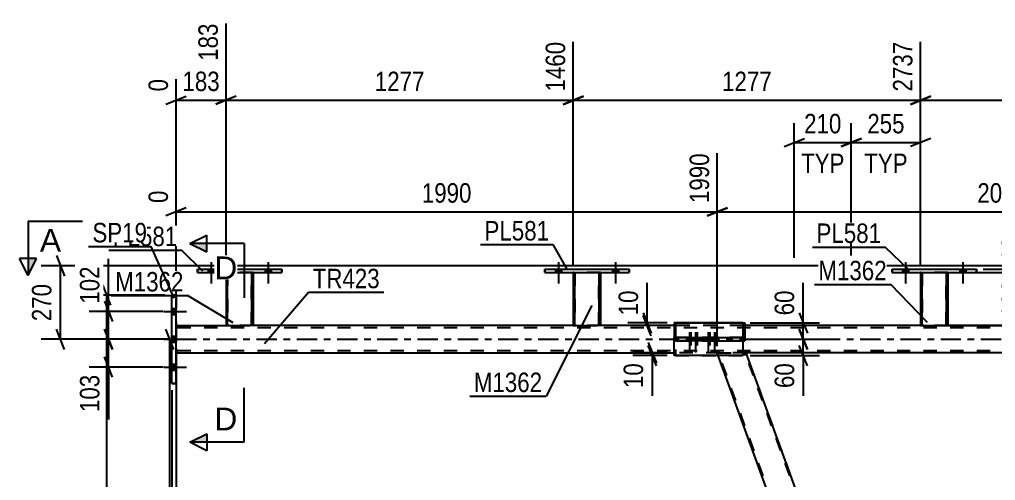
# Model space of a CAD drawing. Header units: millimetres. Extents: x 0 to 1757, y 0 to 560.
# Drawn here: x 1012.5 to 1156, y 406 to 473.9 of the extents above; entities that cross this region are included whole.
import ezdxf

# ---------------------------------------------------------------- set-up
doc = ezdxf.new("R2010")
doc.units = ezdxf.units.MM
doc.linetypes.add('DXK_LINE_DOT2', pattern=[3.9198, 1.9599, -1.9599])
doc.linetypes.add('DXK_LINE_DOT3', pattern=[5.9187, 2.979, -0.9799, 0.9799, -0.9799])
doc.styles.add('Arial', font='ARIAL.TTF', dxfattribs={"height": 0.2})
doc.styles.add('Arial Narrow', font='ARIALN.TTF', dxfattribs={"height": 0.2})

# ---------------------------------------------------------------- blocks, each defined once
blk = doc.blocks.new('Bolt-814276635-3548 - 3541')
at = {"linetype": 'Continuous'}
for points in [[(1091.31, 436.66), (1092.19, 436.66), (1092.19, 437.14), (1091.31, 437.14)], [(1099.71, 436.66), (1100.59, 436.66), (1100.59, 437.14), (1099.71, 437.14)]]:
    blk.add_hatch(color=1, dxfattribs=at).paths.add_polyline_path(points)
at = {"color": 1, "linetype": 'Continuous'}
for p, q in [((1091.75, 438.14), (1091.75, 435.02)), ((1100.15, 438.14), (1100.15, 435.02)), ((1091.31, 437.14), (1091.31, 436.66)), ((1092.19, 437.14), (1092.19, 436.66)), ((1099.71, 437.14), (1099.71, 436.66)), ((1100.59, 437.14), (1100.59, 436.66))]:
    blk.add_line(p, q, dxfattribs=at)
blk = doc.blocks.new('Bolt-814276635-3545 - 3541')
at = {"linetype": 'Continuous'}
for points in [[(1142.39, 436.66), (1143.27, 436.66), (1143.27, 437.14), (1142.39, 437.14)], [(1150.79, 436.66), (1151.67, 436.66), (1151.67, 437.14), (1150.79, 437.14)]]:
    blk.add_hatch(color=1, dxfattribs=at).paths.add_polyline_path(points)
at = {"color": 1, "linetype": 'Continuous'}
for p, q in [((1142.83, 438.14), (1142.83, 435.02)), ((1151.23, 438.14), (1151.23, 435.02)), ((1142.39, 437.14), (1142.39, 436.66)), ((1143.27, 437.14), (1143.27, 436.66)), ((1150.79, 437.14), (1150.79, 436.66)), ((1151.67, 437.14), (1151.67, 436.66))]:
    blk.add_line(p, q, dxfattribs=at)
blk = doc.blocks.new('Bolt-814276635-3546 - 3541')
at = {"linetype": 'Continuous'}
for points in [[(1142.39, 436.66), (1143.27, 436.66), (1143.27, 437.14), (1142.39, 437.14)], [(1150.79, 436.66), (1151.67, 436.66), (1151.67, 437.14), (1150.79, 437.14)]]:
    blk.add_hatch(color=1, dxfattribs=at).paths.add_polyline_path(points)
at = {"color": 1, "linetype": 'Continuous'}
for p, q in [((1142.83, 438.14), (1142.83, 435.02)), ((1151.23, 438.14), (1151.23, 435.02)), ((1142.39, 437.14), (1142.39, 436.66)), ((1143.27, 437.14), (1143.27, 436.66)), ((1150.79, 437.14), (1150.79, 436.66)), ((1151.67, 437.14), (1151.67, 436.66))]:
    blk.add_line(p, q, dxfattribs=at)
blk = doc.blocks.new('Bolt-814276635-3547 - 3541')
at = {"linetype": 'Continuous'}
for points in [[(1091.31, 436.66), (1092.19, 436.66), (1092.19, 437.14), (1091.31, 437.14)], [(1099.71, 436.66), (1100.59, 436.66), (1100.59, 437.14), (1099.71, 437.14)]]:
    blk.add_hatch(color=1, dxfattribs=at).paths.add_polyline_path(points)
at = {"color": 1, "linetype": 'Continuous'}
for p, q in [((1091.75, 438.14), (1091.75, 435.02)), ((1100.15, 438.14), (1100.15, 435.02)), ((1091.31, 437.14), (1091.31, 436.66)), ((1092.19, 437.14), (1092.19, 436.66)), ((1099.71, 437.14), (1099.71, 436.66)), ((1100.59, 437.14), (1100.59, 436.66))]:
    blk.add_line(p, q, dxfattribs=at)
blk = doc.blocks.new('Part-814276635-3596 - 3541')
at = {"color": 2, "linetype": 'Continuous'}
for p, q in [((1140.83, 436.66), (1140.83, 437.14)), ((1140.83, 437.14), (1140.83, 437.14)), ((1140.83, 437.14), (1153.23, 437.14)), ((1140.83, 436.66), (1140.83, 436.66)), ((1140.83, 436.66), (1153.23, 436.66)), ((1153.23, 437.14), (1153.23, 436.66)), ((1153.23, 437.14), (1153.23, 437.14)), ((1153.23, 436.66), (1153.23, 436.66))]:
    blk.add_line(p, q, dxfattribs=at)
at = {"color": 7, "linetype": 'DXK_LINE_DOT2'}
for p, q in [((1140.83, 437.14), (1140.83, 436.66)), ((1140.83, 437.14), (1153.23, 437.14)), ((1140.83, 436.66), (1153.23, 436.66)), ((1153.23, 436.66), (1153.23, 437.14))]:
    blk.add_line(p, q, dxfattribs=at)
blk = doc.blocks.new('Bolt-814276635-3549 - 3541')
at = {"linetype": 'Continuous'}
for points in [[(1040.23, 436.66), (1041.11, 436.66), (1041.11, 437.14), (1040.23, 437.14)], [(1048.63, 436.66), (1049.51, 436.66), (1049.51, 437.14), (1048.63, 437.14)]]:
    blk.add_hatch(color=1, dxfattribs=at).paths.add_polyline_path(points)
at = {"color": 1, "linetype": 'Continuous'}
for p, q in [((1040.67, 438.14), (1040.67, 435.02)), ((1049.07, 438.14), (1049.07, 435.02)), ((1040.23, 437.14), (1040.23, 436.66)), ((1041.11, 437.14), (1041.11, 436.66)), ((1048.63, 437.14), (1048.63, 436.66)), ((1049.51, 437.14), (1049.51, 436.66))]:
    blk.add_line(p, q, dxfattribs=at)
blk = doc.blocks.new('Bolt-814276635-3550 - 3541')
at = {"linetype": 'Continuous'}
for points in [[(1040.23, 436.66), (1041.11, 436.66), (1041.11, 437.14), (1040.23, 437.14)], [(1048.63, 436.66), (1049.51, 436.66), (1049.51, 437.14), (1048.63, 437.14)]]:
    blk.add_hatch(color=1, dxfattribs=at).paths.add_polyline_path(points)
at = {"color": 1, "linetype": 'Continuous'}
for p, q in [((1040.67, 438.14), (1040.67, 435.02)), ((1049.07, 438.14), (1049.07, 435.02)), ((1040.23, 437.14), (1040.23, 436.66)), ((1041.11, 437.14), (1041.11, 436.66)), ((1048.63, 437.14), (1048.63, 436.66)), ((1049.51, 437.14), (1049.51, 436.66))]:
    blk.add_line(p, q, dxfattribs=at)
blk = doc.blocks.new('Part-814276635-3676 - 3541')
at = {"color": 2, "linetype": 'Continuous'}
for p, q in [((1038.67, 436.66), (1038.67, 437.14)), ((1038.67, 437.14), (1038.67, 437.14)), ((1038.67, 437.14), (1051.07, 437.14)), ((1038.67, 436.66), (1038.67, 436.66)), ((1038.67, 436.66), (1051.07, 436.66)), ((1051.07, 437.14), (1051.07, 436.66)), ((1051.07, 437.14), (1051.07, 437.14)), ((1051.07, 436.66), (1051.07, 436.66))]:
    blk.add_line(p, q, dxfattribs=at)
at = {"color": 7, "linetype": 'DXK_LINE_DOT2'}
for p, q in [((1038.67, 437.14), (1038.67, 436.66)), ((1038.67, 437.14), (1051.07, 437.14)), ((1038.67, 436.66), (1051.07, 436.66)), ((1051.07, 436.66), (1051.07, 437.14))]:
    blk.add_line(p, q, dxfattribs=at)
blk = doc.blocks.new('Part-814276635-3591 - 3541')
at = {"color": 2, "linetype": 'Continuous'}
for p, q in [((1145.03, 436.66), (1145.03, 428.82)), ((1149.03, 436.66), (1149.03, 428.82)), ((1145.03, 428.82), (1145.03, 428.82)), ((1145.03, 428.82), (1148.55, 428.82)), ((1148.89, 428.82), (1148.55, 428.82)), ((1148.99, 428.82), (1148.89, 428.82)), ((1149.03, 428.82), (1148.99, 428.82)), ((1149.03, 428.82), (1149.03, 428.82))]:
    blk.add_line(p, q, dxfattribs=at)
at = {"color": 7, "linetype": 'DXK_LINE_DOT2'}
for p, q in [((1149.03, 436.66), (1145.03, 436.66)), ((1145.03, 436.66), (1145.03, 428.82)), ((1145.03, 436.66), (1145.03, 436.66)), ((1145.27, 428.82), (1145.27, 436.66)), ((1145.27, 436.66), (1145.27, 428.82)), ((1148.79, 428.82), (1148.79, 436.66)), ((1148.79, 436.66), (1148.79, 428.82)), ((1149.03, 436.66), (1149.03, 436.66)), ((1149.03, 436.66), (1149.03, 436.66)), ((1149.03, 436.66), (1149.03, 428.82)), ((1145.03, 428.82), (1145.03, 428.82)), ((1145.27, 428.82), (1145.27, 428.82)), ((1145.51, 428.82), (1145.27, 428.82)), ((1145.51, 428.82), (1145.51, 428.82)), ((1145.51, 428.82), (1145.51, 428.82)), ((1148.73, 428.82), (1148.55, 428.82)), ((1148.89, 428.82), (1148.64, 428.82)), ((1148.77, 428.82), (1148.79, 428.82)), ((1148.79, 428.82), (1148.79, 428.82))]:
    blk.add_line(p, q, dxfattribs=at)
blk = doc.blocks.new('Part-814276635-3601 - 3541')
at = {"color": 2, "linetype": 'Continuous'}
for p, q in [((1093.95, 436.66), (1093.95, 428.82)), ((1097.95, 436.66), (1097.95, 428.82)), ((1093.95, 428.82), (1093.95, 428.82)), ((1093.95, 428.82), (1097.47, 428.82)), ((1097.81, 428.82), (1097.47, 428.82)), ((1097.91, 428.82), (1097.81, 428.82)), ((1097.95, 428.82), (1097.91, 428.82)), ((1097.95, 428.82), (1097.95, 428.82))]:
    blk.add_line(p, q, dxfattribs=at)
at = {"color": 7, "linetype": 'DXK_LINE_DOT2'}
for p, q in [((1097.95, 436.66), (1093.95, 436.66)), ((1093.95, 436.66), (1093.95, 428.82)), ((1093.95, 436.66), (1093.95, 436.66)), ((1094.19, 428.82), (1094.19, 436.66)), ((1094.19, 436.66), (1094.19, 428.82)), ((1097.71, 428.82), (1097.71, 436.66)), ((1097.71, 436.66), (1097.71, 428.82)), ((1097.95, 436.66), (1097.95, 436.66)), ((1097.95, 436.66), (1097.95, 436.66)), ((1097.95, 436.66), (1097.95, 428.82)), ((1093.95, 428.82), (1093.95, 428.82)), ((1094.19, 428.82), (1094.19, 428.82)), ((1094.43, 428.82), (1094.19, 428.82)), ((1094.43, 428.82), (1094.43, 428.82)), ((1094.43, 428.82), (1094.43, 428.82)), ((1097.65, 428.82), (1097.47, 428.82)), ((1097.81, 428.82), (1097.56, 428.82)), ((1097.69, 428.82), (1097.71, 428.82)), ((1097.71, 428.82), (1097.71, 428.82))]:
    blk.add_line(p, q, dxfattribs=at)
blk = doc.blocks.new('Part-814276635-3606 - 3541')
at = {"color": 2, "linetype": 'Continuous'}
for p, q in [((1089.75, 436.66), (1089.75, 437.14)), ((1089.75, 437.14), (1089.75, 437.14)), ((1089.75, 437.14), (1102.15, 437.14)), ((1089.75, 436.66), (1089.75, 436.66)), ((1089.75, 436.66), (1102.15, 436.66)), ((1102.15, 437.14), (1102.15, 436.66)), ((1102.15, 437.14), (1102.15, 437.14)), ((1102.15, 436.66), (1102.15, 436.66))]:
    blk.add_line(p, q, dxfattribs=at)
at = {"color": 7, "linetype": 'DXK_LINE_DOT2'}
for p, q in [((1089.75, 437.14), (1089.75, 436.66)), ((1089.75, 437.14), (1102.15, 437.14)), ((1089.75, 436.66), (1102.15, 436.66)), ((1102.15, 436.66), (1102.15, 437.14))]:
    blk.add_line(p, q, dxfattribs=at)
blk = doc.blocks.new('Part-814276635-3671 - 3541')
at = {"color": 2, "linetype": 'Continuous'}
for p, q in [((1042.87, 436.66), (1042.87, 428.82)), ((1046.87, 436.66), (1046.87, 428.82)), ((1042.87, 428.82), (1042.87, 428.82)), ((1042.87, 428.82), (1046.39, 428.82)), ((1046.73, 428.82), (1046.39, 428.82)), ((1046.83, 428.82), (1046.73, 428.82)), ((1046.87, 428.82), (1046.83, 428.82)), ((1046.87, 428.82), (1046.87, 428.82))]:
    blk.add_line(p, q, dxfattribs=at)
at = {"color": 7, "linetype": 'DXK_LINE_DOT2'}
for p, q in [((1046.87, 436.66), (1042.87, 436.66)), ((1042.87, 436.66), (1042.87, 428.82)), ((1042.87, 436.66), (1042.87, 436.66)), ((1043.11, 428.82), (1043.11, 436.66)), ((1043.11, 436.66), (1043.11, 428.82)), ((1046.63, 428.82), (1046.63, 436.66)), ((1046.63, 436.66), (1046.63, 428.82)), ((1046.87, 436.66), (1046.87, 436.66)), ((1046.87, 436.66), (1046.87, 436.66)), ((1046.87, 436.66), (1046.87, 428.82)), ((1042.87, 428.82), (1042.87, 428.82)), ((1043.11, 428.82), (1043.11, 428.82)), ((1043.35, 428.82), (1043.11, 428.82)), ((1043.35, 428.82), (1043.35, 428.82)), ((1043.35, 428.82), (1043.35, 428.82)), ((1046.57, 428.82), (1046.39, 428.82)), ((1046.73, 428.82), (1046.48, 428.82)), ((1046.61, 428.82), (1046.63, 428.82)), ((1046.63, 428.82), (1046.63, 428.82))]:
    blk.add_line(p, q, dxfattribs=at)
blk = doc.blocks.new('Part-814276635-3938 - 3541')
at = {"color": 2, "linetype": 'Continuous'}
for p, q in [((1034.89, 420.32), (1034.89, 433.32)), ((1035.53, 433.32), (1034.89, 433.32)), ((1034.89, 420.32), (1034.89, 433.32)), ((1035.53, 420.32), (1035.53, 433.32)), ((1034.89, 420.32), (1035.53, 420.32))]:
    blk.add_line(p, q, dxfattribs=at)
at = {"color": 7, "linetype": 'DXK_LINE_DOT2'}
for p, q in [((1034.89, 433.32), (1035.53, 433.32)), ((1034.89, 433.32), (1034.89, 433.32)), ((1035.53, 433.32), (1035.53, 420.32)), ((1035.53, 433.32), (1035.53, 433.32)), ((1035.53, 420.32), (1034.89, 420.32)), ((1034.89, 420.32), (1034.89, 420.32)), ((1035.53, 420.32), (1035.53, 420.32))]:
    blk.add_line(p, q, dxfattribs=at)
blk = doc.blocks.new('Part-814276635-3827 - 3541')
at = {"color": 2, "linetype": 'Continuous'}
for p, q in [((1035.53, 428.82), (1042.87, 428.82)), ((1093.95, 428.82), (1046.87, 428.82)), ((1108.77, 428.82), (1097.95, 428.82)), ((1145.03, 428.82), (1118.95, 428.82)), ((1196.11, 428.82), (1149.03, 428.82)), ((1035.53, 424.82), (1108.77, 424.82)), ((1198.94, 424.82), (1119.38, 424.82))]:
    blk.add_line(p, q, dxfattribs=at)
at = {"color": 7, "linetype": 'DXK_LINE_DOT2'}
for p, q in [((1035.53, 428.82), (1035.53, 428.82)), ((1035.53, 428.82), (1035.53, 428.77)), ((1035.53, 428.77), (1035.53, 428.82)), ((1035.53, 428.77), (1035.53, 428.63)), ((1035.53, 428.43), (1035.53, 428.77)), ((1035.53, 428.63), (1035.53, 428.43)), ((1684.45, 428.5), (1035.53, 428.5)), ((1035.53, 428.5), (1035.53, 425.23)), ((1035.53, 428.5), (1035.53, 428.48)), ((1035.53, 428.48), (1035.53, 428.41)), ((1035.53, 428.43), (1035.53, 425.22)), ((1035.53, 428.43), (1035.53, 425.22)), ((1035.53, 425.14), (1035.53, 428.41)), ((1046.87, 428.82), (1042.87, 428.82)), ((1097.95, 428.82), (1093.95, 428.82)), ((1118.95, 428.82), (1108.77, 428.82)), ((1149.03, 428.82), (1145.03, 428.82)), ((1035.53, 425.16), (1035.53, 425.23)), ((1035.53, 425.22), (1035.53, 424.87)), ((1035.53, 425.01), (1035.53, 425.22)), ((1035.53, 425.14), (1035.53, 425.16)), ((1684.45, 425.14), (1035.53, 425.14)), ((1035.53, 424.87), (1035.53, 425.01)), ((1035.53, 424.87), (1035.53, 424.82)), ((1035.53, 424.82), (1035.53, 424.87)), ((1035.53, 424.82), (1035.53, 424.82)), ((1035.53, 424.82), (1035.53, 424.82)), ((1119.38, 424.82), (1108.77, 424.82))]:
    blk.add_line(p, q, dxfattribs=at)
at = {"color": 7, "linetype": 'DXK_LINE_DOT3'}
blk.add_line((1035.53, 426.82), (1684.45, 426.82), dxfattribs=at)
blk = doc.blocks.new('Part-814276635-3950 - 3541')
at = {"color": 2, "linetype": 'Continuous'}
for p, q in [((1108.77, 427.06), (1108.77, 427.06)), ((1108.77, 427.06), (1114.66, 427.06)), ((1108.77, 426.58), (1108.77, 427.06)), ((1114.66, 426.58), (1108.77, 426.58)), ((1114.66, 427.06), (1118.95, 427.06)), ((1114.66, 427.06), (1114.66, 426.58)), ((1114.66, 426.58), (1118.95, 426.58)), ((1118.95, 427.06), (1118.95, 426.58))]:
    blk.add_line(p, q, dxfattribs=at)
at = {"color": 7, "linetype": 'DXK_LINE_DOT2'}
for p, q in [((1118.95, 427.06), (1108.77, 427.06)), ((1118.95, 426.58), (1108.77, 426.58))]:
    blk.add_line(p, q, dxfattribs=at)
blk = doc.blocks.new('Part-814276635-3833 - 3541')
at = {"color": 7, "linetype": 'DXK_LINE_DOT2'}
for p, q in [((1159.24, 303.6), (1115.12, 424.82)), ((1115.27, 424.42), (1115.12, 424.82)), ((1115.12, 424.82), (1115.12, 424.82)), ((1115.12, 424.82), (1115.15, 424.82)), ((1115.46, 424.82), (1115.12, 424.82)), ((1115.22, 424.82), (1118.95, 424.82)), ((1159.41, 303.6), (1115.29, 424.82)), ((1159.41, 303.6), (1115.29, 424.82)), ((1115.29, 424.82), (1115.29, 424.82)), ((1163.33, 303.6), (1119.21, 424.82)), ((1163.33, 303.6), (1119.21, 424.82)), ((1119.21, 424.82), (1119.21, 424.82)), ((1163.5, 303.6), (1119.38, 424.82)), ((1163.5, 303.6), (1162.25, 307.02)), ((1163.5, 303.6), (1159.24, 303.6))]:
    blk.add_line(p, q, dxfattribs=at)
at = {"color": 2, "linetype": 'Continuous'}
for p, q in [((1159.24, 303.6), (1115.27, 424.42)), ((1119.04, 424.82), (1118.95, 424.82)), ((1119.38, 424.82), (1119.04, 424.82)), ((1162.25, 307.02), (1119.38, 424.82)), ((1119.38, 424.82), (1119.38, 424.82))]:
    blk.add_line(p, q, dxfattribs=at)
blk = doc.blocks.new('Bolt-814276635-3952 - 3541')
at = {"color": 1, "linetype": 'DXK_LINE_DOT2'}
for p, q in [((1111.25, 427.86), (1111.25, 424.86)), ((1112.15, 427.86), (1112.15, 424.86)), ((1114.02, 427.86), (1114.02, 424.86)), ((1114.92, 427.86), (1114.92, 424.86)), ((1110.89, 427.06), (1110.89, 426.58)), ((1111.61, 427.06), (1111.61, 426.58)), ((1111.79, 427.06), (1111.79, 426.58)), ((1112.51, 427.06), (1112.51, 426.58)), ((1113.66, 427.06), (1113.66, 426.58)), ((1114.38, 427.06), (1114.38, 426.58)), ((1114.56, 427.06), (1114.56, 426.58)), ((1115.28, 427.06), (1115.28, 426.58))]:
    blk.add_line(p, q, dxfattribs=at)
blk = doc.blocks.new('Part-814276635-3946 - 3541')
at = {"color": 7, "linetype": 'DXK_LINE_DOT2'}
for p, q in [((1108.99, 427.06), (1119.17, 427.06)), ((1114.87, 427.06), (1108.99, 427.06)), ((1108.99, 427.06), (1108.99, 426.58)), ((1119.17, 426.58), (1108.99, 426.58)), ((1108.99, 426.58), (1114.87, 426.58)), ((1119.17, 427.06), (1114.87, 427.06)), ((1114.87, 427.06), (1114.87, 426.58)), ((1114.87, 426.58), (1119.17, 426.58)), ((1119.17, 427.06), (1119.17, 426.58))]:
    blk.add_line(p, q, dxfattribs=at)
blk = doc.blocks.new('Bolt-814276635-3948 - 3541')
at = {"linetype": 'Continuous'}
for points in [[(1111.39, 427.06), (1110.67, 427.06), (1110.67, 426.58), (1111.39, 426.58)], [(1112.29, 427.06), (1111.57, 427.06), (1111.57, 426.58), (1112.29, 426.58)], [(1114.16, 427.06), (1113.44, 427.06), (1113.44, 426.58), (1114.16, 426.58)], [(1115.06, 427.06), (1114.34, 427.06), (1114.34, 426.58), (1115.06, 426.58)]]:
    blk.add_hatch(color=1, dxfattribs=at).paths.add_polyline_path(points)
at = {"color": 1, "linetype": 'Continuous'}
for p, q in [((1111.03, 427.86), (1111.03, 424.86)), ((1111.93, 427.86), (1111.93, 424.86)), ((1113.8, 427.86), (1113.8, 424.86)), ((1114.7, 427.86), (1114.7, 424.86)), ((1110.67, 427.06), (1110.67, 426.58)), ((1111.39, 427.06), (1111.39, 426.58)), ((1111.57, 427.06), (1111.57, 426.58)), ((1112.29, 427.06), (1112.29, 426.58)), ((1113.44, 427.06), (1113.44, 426.58)), ((1114.16, 427.06), (1114.16, 426.58)), ((1114.34, 427.06), (1114.34, 426.58)), ((1115.06, 427.06), (1115.06, 426.58))]:
    blk.add_line(p, q, dxfattribs=at)
blk = doc.blocks.new('Part-814276635-3949 - 3541')
at = {"color": 2, "linetype": 'Continuous'}
for p, q in [((1118.95, 429.22), (1108.77, 429.22)), ((1108.77, 429.22), (1108.77, 427.06)), ((1118.95, 424.42), (1118.95, 429.22)), ((1108.77, 424.42), (1108.77, 426.58)), ((1118.95, 424.42), (1108.77, 424.42))]:
    blk.add_line(p, q, dxfattribs=at)
at = {"color": 7, "linetype": 'DXK_LINE_DOT2'}
blk.add_line((1108.77, 426.58), (1108.77, 427.06), dxfattribs=at)
blk = doc.blocks.new('Part-814276635-3953 - 3541')
at = {"color": 2, "linetype": 'Continuous'}
for p, q in [((1108.99, 429.22), (1119.17, 429.22)), ((1119.17, 429.22), (1119.17, 428.82))]:
    blk.add_line(p, q, dxfattribs=at)
at = {"color": 7, "linetype": 'DXK_LINE_DOT2'}
for p, q in [((1108.99, 429.22), (1108.99, 424.42)), ((1119.17, 428.82), (1119.17, 424.42)), ((1108.99, 424.42), (1119.17, 424.42))]:
    blk.add_line(p, q, dxfattribs=at)
blk = doc.blocks.new('Bolt-814276635-3981 - 3541')
at = {"linetype": 'Continuous'}
for points in [[(1035.53, 430.48), (1035.53, 431.36), (1034.89, 431.36), (1034.89, 430.48)], [(1035.53, 430.48), (1035.53, 431.36), (1034.89, 431.36), (1034.89, 430.48)], [(1035.53, 430.48), (1035.53, 431.36), (1034.89, 431.36), (1034.89, 430.48)], [(1035.53, 426.38), (1035.53, 427.26), (1034.89, 427.26), (1034.89, 426.38)], [(1035.53, 426.38), (1035.53, 427.26), (1034.89, 427.26), (1034.89, 426.38)], [(1035.53, 422.28), (1035.53, 423.16), (1034.89, 423.16), (1034.89, 422.28)], [(1035.53, 422.28), (1035.53, 423.16), (1034.89, 423.16), (1034.89, 422.28)], [(1035.53, 422.28), (1035.53, 423.16), (1034.89, 423.16), (1034.89, 422.28)]]:
    blk.add_hatch(color=1, dxfattribs=at).paths.add_polyline_path(points)
at = {"color": 1, "linetype": 'Continuous'}
for p, q in [((1033.73, 430.92), (1037.05, 430.92)), ((1033.73, 430.92), (1037.05, 430.92)), ((1033.73, 430.92), (1037.05, 430.92)), ((1034.89, 431.36), (1035.53, 431.36)), ((1034.89, 431.36), (1035.53, 431.36)), ((1034.89, 431.36), (1035.53, 431.36)), ((1034.89, 430.48), (1035.53, 430.48)), ((1034.89, 430.48), (1035.53, 430.48)), ((1034.89, 430.48), (1035.53, 430.48)), ((1033.73, 426.82), (1037.05, 426.82)), ((1033.73, 426.82), (1037.05, 426.82)), ((1034.89, 427.26), (1035.53, 427.26)), ((1034.89, 427.26), (1035.53, 427.26)), ((1034.89, 426.38), (1035.53, 426.38)), ((1034.89, 426.38), (1035.53, 426.38)), ((1033.73, 422.72), (1037.05, 422.72)), ((1033.73, 422.72), (1037.05, 422.72)), ((1033.73, 422.72), (1037.05, 422.72)), ((1034.89, 423.16), (1035.53, 423.16)), ((1034.89, 423.16), (1035.53, 423.16)), ((1034.89, 423.16), (1035.53, 423.16)), ((1034.89, 422.28), (1035.53, 422.28)), ((1034.89, 422.28), (1035.53, 422.28)), ((1034.89, 422.28), (1035.53, 422.28))]:
    blk.add_line(p, q, dxfattribs=at)
blk = doc.blocks.new('StraightDimension-814276635-4941 - 3541')
at = {"color": 7, "linetype": 'Continuous'}
for p, q in [((1161.18, 437.14), (1161.18, 443.04)), ((1161.18, 437.14), (1161.18, 443.04)), ((1160.58, 438.64), (1161.78, 435.64)), ((1161.78, 435.16), (1160.58, 438.16)), ((1148.03, 436.66), (1163.58, 436.66)), ((1154.23, 437.14), (1163.58, 437.14)), ((1161.18, 436.66), (1161.18, 437.14))]:
    blk.add_line(p, q, dxfattribs=at)
at = {"color": 0, "linetype": 'Continuous'}
blk.add_wipeout([(1166.28, 443.89), (1162.08, 443.89), (1162.08, 436.3), (1166.28, 436.3)], dxfattribs=at)
at = {"color": 0}
blk.add_wipeout([(1160.43, 442.52), (1156.23, 442.52), (1156.23, 437.66), (1160.43, 437.66)], dxfattribs=at)
at = {"color": 3, "linetype": 'Continuous', "style": 'Arial Narrow'}
blk.add_text('TYP', height=2.863, rotation=90.0002, dxfattribs=at).set_placement((1165.68, 436.9))
at = {"color": 3, "style": 'Arial Narrow'}
blk.add_text('12', height=2.863, rotation=90.0002, dxfattribs=at).set_placement((1159.83, 438.26))
blk = doc.blocks.new('StraightDimension-814276635-4073 - 3541')
at = {"color": 7, "linetype": 'Continuous'}
for p, q in [((1104.82, 429.22), (1104.82, 435.13)), ((1104.82, 429.22), (1104.82, 435.13)), ((1104.22, 430.72), (1105.42, 427.72)), ((1107.77, 429.22), (1101.97, 429.22)), ((1105.42, 427.32), (1104.22, 430.32)), ((1104.82, 428.82), (1104.82, 429.22)), ((1107.77, 428.82), (1101.97, 428.82))]:
    blk.add_line(p, q, dxfattribs=at)
at = {"color": 0}
blk.add_wipeout([(1104.07, 434.6), (1099.87, 434.6), (1099.87, 429.74), (1104.07, 429.74)], dxfattribs=at)
at = {"color": 3, "style": 'Arial Narrow'}
blk.add_text('10', height=2.863, rotation=90.0002, dxfattribs=at).set_placement((1103.47, 430.34))
blk = doc.blocks.new('StraightDimension-814276635-4950 - 3541')
at = {"color": 7, "linetype": 'Continuous'}
for p, q in [((1160.58, 438.16), (1161.78, 435.16)), ((1148.03, 436.66), (1163.58, 436.66)), ((1161.18, 428.82), (1161.18, 436.66)), ((1161.78, 427.32), (1160.58, 430.32)), ((1148.03, 428.82), (1163.58, 428.82))]:
    blk.add_line(p, q, dxfattribs=at)
at = {"color": 0, "linetype": 'Continuous'}
blk.add_wipeout([(1166.28, 436.53), (1162.08, 436.53), (1162.08, 428.94), (1166.28, 428.94)], dxfattribs=at)
at = {"color": 0}
blk.add_wipeout([(1160.43, 436.08), (1156.23, 436.08), (1156.23, 429.4), (1160.43, 429.4)], dxfattribs=at)
at = {"color": 3, "style": 'Arial Narrow'}
blk.add_text('196', height=2.863, rotation=90.0002, dxfattribs=at).set_placement((1159.83, 430))
at = {"color": 3, "linetype": 'Continuous', "style": 'Arial Narrow'}
blk.add_text('TYP', height=2.863, rotation=90.0002, dxfattribs=at).set_placement((1165.68, 429.54))
blk = doc.blocks.new('StraightDimension-814276635-4794 - 3541')
at = {"color": 7, "linetype": 'Continuous'}
for p, q in [((1042.87, 437.66), (1042.87, 473.27)), ((1035.53, 429.82), (1035.53, 465.11)), ((1034.03, 461.39), (1037.03, 462.59)), ((1044.37, 462.59), (1041.37, 461.39)), ((1035.53, 461.99), (1042.87, 461.99))]:
    blk.add_line(p, q, dxfattribs=at)
at = {"color": 0}
blk.add_wipeout([(1042.54, 462.74), (1042.54, 466.94), (1035.86, 466.94), (1035.86, 462.74)], dxfattribs=at)
at = {"color": 0, "linetype": 'Continuous'}
blk.add_wipeout([(1034.93, 465.71), (1030.73, 465.71), (1030.73, 462.69), (1034.93, 462.69)], dxfattribs=at)
at = {"color": 3, "style": 'Arial Narrow'}
blk.add_text('183', height=2.863, dxfattribs=at).set_placement((1036.46, 463.34))
at = {"color": 3, "linetype": 'Continuous', "style": 'Arial Narrow'}
blk.add_text('0', height=2.86, rotation=90.0002, dxfattribs=at).set_placement((1034.33, 463.29))
at = {"color": 0, "linetype": 'Continuous'}
blk.add_wipeout([(1042.27, 473.87), (1038.07, 473.87), (1038.07, 467.19), (1042.27, 467.19)], dxfattribs=at)
at = {"color": 3, "linetype": 'Continuous', "style": 'Arial Narrow'}
blk.add_text('183', height=2.863, rotation=90.0002, dxfattribs=at).set_placement((1041.67, 467.79))
blk = doc.blocks.new('StraightDimension-814276635-4824 - 3541')
at = {"color": 7, "linetype": 'Continuous'}
for p, q in [((1145.03, 437.66), (1145.03, 470.6)), ((1196.11, 437.66), (1196.11, 470.6)), ((1146.53, 462.58), (1143.53, 461.38)), ((1194.61, 461.38), (1197.61, 462.58)), ((1145.03, 461.98), (1196.11, 461.98))]:
    blk.add_line(p, q, dxfattribs=at)
at = {"color": 0}
blk.add_wipeout([(1174.82, 462.73), (1174.82, 466.93), (1166.31, 466.93), (1166.31, 462.73)], dxfattribs=at)
at = {"color": 3, "style": 'Arial Narrow'}
blk.add_text('1277', height=2.863, dxfattribs=at).set_placement((1166.91, 463.33))
at = {"color": 0, "linetype": 'Continuous'}
blk.add_wipeout([(1195.51, 471.2), (1191.31, 471.2), (1191.31, 462.68), (1195.51, 462.68)], dxfattribs=at)
at = {"color": 3, "linetype": 'Continuous', "style": 'Arial Narrow'}
blk.add_text('4014', height=2.863, rotation=90.0002, dxfattribs=at).set_placement((1194.91, 463.28))
blk = doc.blocks.new('StraightDimension-814276635-4814 - 3541')
at = {"color": 7, "linetype": 'Continuous'}
for p, q in [((1093.95, 437.66), (1093.95, 470.6)), ((1145.03, 437.66), (1145.03, 470.6)), ((1095.45, 462.58), (1092.45, 461.38)), ((1143.53, 461.38), (1146.53, 462.58)), ((1093.95, 461.98), (1145.03, 461.98))]:
    blk.add_line(p, q, dxfattribs=at)
at = {"color": 0}
blk.add_wipeout([(1123.74, 462.73), (1123.74, 466.93), (1115.23, 466.93), (1115.23, 462.73)], dxfattribs=at)
at = {"color": 3, "style": 'Arial Narrow'}
blk.add_text('1277', height=2.863, dxfattribs=at).set_placement((1115.83, 463.33))
at = {"color": 0, "linetype": 'Continuous'}
blk.add_wipeout([(1144.43, 471.2), (1140.23, 471.2), (1140.23, 462.68), (1144.43, 462.68)], dxfattribs=at)
at = {"color": 3, "linetype": 'Continuous', "style": 'Arial Narrow'}
blk.add_text('2737', height=2.863, rotation=90.0002, dxfattribs=at).set_placement((1143.83, 463.28))
blk = doc.blocks.new('StraightDimension-814276635-4717 - 3541')
at = {"color": 7, "linetype": 'Continuous'}
for p, q in [((1035.53, 423.82), (1035.53, 365.2)), ((1081.11, 304.6), (1081.11, 370.45)), ((1037.03, 368.2), (1034.03, 367)), ((1035.53, 367.6), (1081.11, 367.6)), ((1079.61, 367), (1082.61, 368.2))]:
    blk.add_line(p, q, dxfattribs=at)
at = {"color": 0}
blk.add_wipeout([(1062.58, 368.35), (1062.58, 372.55), (1054.07, 372.55), (1054.07, 368.35)], dxfattribs=at)
at = {"color": 3, "style": 'Arial Narrow'}
blk.add_text('1139', height=2.863, dxfattribs=at).set_placement((1054.67, 368.95))
blk = doc.blocks.new('StraightDimension-814276635-4706 - 3541')
at = {"color": 7, "linetype": 'Continuous'}
for p, q in [((1115.12, 425.82), (1115.12, 454.18)), ((1035.53, 434.32), (1035.53, 448.7)), ((1037.03, 446.17), (1034.03, 444.97)), ((1035.53, 445.57), (1115.12, 445.57)), ((1113.62, 444.97), (1116.62, 446.17))]:
    blk.add_line(p, q, dxfattribs=at)
at = {"color": 0}
blk.add_wipeout([(1079.58, 446.32), (1079.58, 450.52), (1071.07, 450.52), (1071.07, 446.32)], dxfattribs=at)
at = {"color": 3, "style": 'Arial Narrow'}
blk.add_text('1990', height=2.863, dxfattribs=at).set_placement((1071.67, 446.92))
at = {"color": 0, "linetype": 'Continuous'}
for points in [[(1114.52, 454.78), (1110.32, 454.78), (1110.32, 446.27), (1114.52, 446.27)], [(1034.93, 449.3), (1030.73, 449.3), (1030.73, 446.27), (1034.93, 446.27)]]:
    blk.add_wipeout(points, dxfattribs=at)
at = {"color": 3, "linetype": 'Continuous', "style": 'Arial Narrow'}
for s, height, p in [('1990', 2.863, (1113.92, 446.87)), ('0', 2.86, (1034.33, 446.87))]:
    blk.add_text(s, height=height, rotation=90.0002, dxfattribs=at).set_placement(p)
blk = doc.blocks.new('StraightDimension-814276635-4018 - 3541')
at = {"color": 7, "linetype": 'Continuous'}
for p, q in [((1017.93, 439.12), (1019.13, 436.12)), ((1676.81, 437.62), (1015.68, 437.62)), ((1018.53, 426.82), (1018.53, 437.62)), ((1019.13, 425.32), (1017.93, 428.32)), ((1034.53, 426.82), (1015.68, 426.82))]:
    blk.add_line(p, q, dxfattribs=at)
at = {"color": 0}
blk.add_wipeout([(1017.78, 435.56), (1013.58, 435.56), (1013.58, 428.88), (1017.78, 428.88)], dxfattribs=at)
at = {"color": 3, "style": 'Arial Narrow'}
blk.add_text('270', height=2.863, rotation=90.0002, dxfattribs=at).set_placement((1017.18, 429.48))
blk = doc.blocks.new('StraightDimension-814276635-4054 - 3541')
at = {"color": 7, "linetype": 'Continuous'}
for p, q in [((1127.18, 428.32), (1128.38, 425.32)), ((1119.95, 426.82), (1130.18, 426.82)), ((1127.78, 424.42), (1127.78, 426.82)), ((1128.38, 422.92), (1127.18, 425.92)), ((1119.95, 424.42), (1130.18, 424.42)), ((1127.78, 424.42), (1127.78, 418.51)), ((1127.78, 424.42), (1127.78, 418.51))]:
    blk.add_line(p, q, dxfattribs=at)
at = {"color": 0}
blk.add_wipeout([(1127.03, 423.89), (1122.83, 423.89), (1122.83, 419.04), (1127.03, 419.04)], dxfattribs=at)
at = {"color": 3, "style": 'Arial Narrow'}
blk.add_text('60', height=2.863, rotation=90.0002, dxfattribs=at).set_placement((1126.43, 419.64))
blk = doc.blocks.new('StraightDimension-814276635-4063 - 3541')
at = {"color": 7, "linetype": 'Continuous'}
for p, q in [((1127.78, 429.22), (1127.78, 435.13)), ((1127.78, 429.22), (1127.78, 435.13)), ((1127.18, 430.72), (1128.38, 427.72)), ((1119.95, 429.22), (1130.18, 429.22)), ((1127.78, 426.82), (1127.78, 429.22)), ((1128.38, 425.32), (1127.18, 428.32)), ((1119.95, 426.82), (1130.18, 426.82))]:
    blk.add_line(p, q, dxfattribs=at)
at = {"color": 0}
blk.add_wipeout([(1127.03, 434.6), (1122.83, 434.6), (1122.83, 429.74), (1127.03, 429.74)], dxfattribs=at)
at = {"color": 3, "style": 'Arial Narrow'}
blk.add_text('60', height=2.863, rotation=90.0002, dxfattribs=at).set_placement((1126.43, 430.34))
blk = doc.blocks.new('StraightDimension-814276635-4096 - 3541')
at = {"color": 7, "linetype": 'Continuous'}
for p, q in [((1104.96, 426.32), (1106.16, 423.32)), ((1106.16, 422.92), (1104.96, 425.92)), ((1107.77, 424.82), (1102.71, 424.82)), ((1107.77, 424.42), (1102.71, 424.42)), ((1105.56, 424.42), (1105.56, 424.82)), ((1105.56, 424.42), (1105.56, 418.51)), ((1105.56, 424.42), (1105.56, 418.51))]:
    blk.add_line(p, q, dxfattribs=at)
at = {"color": 0}
blk.add_wipeout([(1104.81, 423.89), (1100.61, 423.89), (1100.61, 419.04), (1104.81, 419.04)], dxfattribs=at)
at = {"color": 3, "style": 'Arial Narrow'}
blk.add_text('10', height=2.863, rotation=90.0002, dxfattribs=at).set_placement((1104.21, 419.64))
blk = doc.blocks.new('StraightDimension-814276635-4162 - 3541')
at = {"color": 7, "linetype": 'Continuous'}
for p, q in [((1025.94, 431.82), (1024.74, 434.82)), ((1033.89, 433.32), (1022.49, 433.32)), ((1025.34, 293.22), (1025.34, 433.32))]:
    blk.add_line(p, q, dxfattribs=at)
blk = doc.blocks.new('StraightDimension-814276635-4176 - 3541')
at = {"color": 7, "linetype": 'Continuous'}
for p, q in [((1035.21, 425.32), (1034.01, 428.32)), ((1033.89, 426.82), (1031.76, 426.82)), ((1034.61, 300.96), (1034.61, 426.82)), ((1034.01, 302.46), (1035.21, 299.46)), ((1087.82, 300.96), (1031.76, 300.96))]:
    blk.add_line(p, q, dxfattribs=at)
at = {"color": 0}
blk.add_wipeout([(1033.86, 368.15), (1029.66, 368.15), (1029.66, 359.63), (1033.86, 359.63)], dxfattribs=at)
at = {"color": 3, "style": 'Arial Narrow'}
blk.add_text('3146', height=2.863, rotation=90.0002, dxfattribs=at).set_placement((1033.26, 360.23))
blk = doc.blocks.new('StraightDimension-814276635-4445 - 3541')
at = {"color": 7, "linetype": 'Continuous'}
blk.add_line((1034.89, 419.32), (1034.89, 259.05), dxfattribs=at)
blk = doc.blocks.new('StraightDimension-814276635-4467 - 3541')
at = {"color": 7, "linetype": 'Continuous'}
for p, q in [((1115.12, 425.82), (1115.12, 454.18)), ((1198.94, 425.82), (1198.94, 454.18)), ((1116.62, 446.17), (1113.62, 444.97)), ((1115.12, 445.57), (1198.94, 445.57)), ((1197.44, 444.97), (1200.44, 446.17))]:
    blk.add_line(p, q, dxfattribs=at)
at = {"color": 0}
blk.add_wipeout([(1161.28, 446.32), (1161.28, 450.52), (1152.77, 450.52), (1152.77, 446.32)], dxfattribs=at)
at = {"color": 3, "style": 'Arial Narrow'}
blk.add_text('2095', height=2.863, dxfattribs=at).set_placement((1153.37, 446.92))
at = {"color": 0, "linetype": 'Continuous'}
blk.add_wipeout([(1198.34, 454.78), (1194.14, 454.78), (1194.14, 446.27), (1198.34, 446.27)], dxfattribs=at)
at = {"color": 3, "linetype": 'Continuous', "style": 'Arial Narrow'}
blk.add_text('4085', height=2.863, rotation=90.0002, dxfattribs=at).set_placement((1197.74, 446.87))
blk = doc.blocks.new('StraightDimension-814276635-4773 - 3541')
at = {"color": 7, "linetype": 'Continuous'}
for p, q in [((1025.59, 430.92), (1025.59, 438.65)), ((1025.59, 430.92), (1025.59, 438.65)), ((1024.99, 432.42), (1026.19, 429.42)), ((1033.6, 430.92), (1022.74, 430.92)), ((1025.59, 426.82), (1025.59, 430.92)), ((1026.19, 425.32), (1024.99, 428.32)), ((1034.21, 426.82), (1022.74, 426.82))]:
    blk.add_line(p, q, dxfattribs=at)
at = {"color": 0}
blk.add_wipeout([(1024.84, 438.13), (1020.64, 438.13), (1020.64, 431.45), (1024.84, 431.45)], dxfattribs=at)
at = {"color": 3, "style": 'Arial Narrow'}
blk.add_text('102', height=2.863, rotation=90.0002, dxfattribs=at).set_placement((1024.24, 432.05))
blk = doc.blocks.new('StraightDimension-814276635-4783 - 3541')
at = {"color": 7, "linetype": 'Continuous'}
for p, q in [((1024.99, 428.32), (1026.19, 425.32)), ((1034.21, 426.82), (1022.74, 426.82)), ((1025.59, 422.72), (1025.59, 426.82)), ((1026.19, 421.22), (1024.99, 424.22)), ((1033.6, 422.72), (1022.74, 422.72)), ((1025.59, 422.72), (1025.59, 414.99)), ((1025.59, 422.72), (1025.59, 414.99))]:
    blk.add_line(p, q, dxfattribs=at)
at = {"color": 0}
blk.add_wipeout([(1024.84, 422.2), (1020.64, 422.2), (1020.64, 415.51), (1024.84, 415.51)], dxfattribs=at)
at = {"color": 3, "style": 'Arial Narrow'}
blk.add_text('103', height=2.863, rotation=90.0002, dxfattribs=at).set_placement((1024.24, 416.11))
blk = doc.blocks.new('StraightDimension-814276635-4804 - 3541')
at = {"color": 7, "linetype": 'Continuous'}
for p, q in [((1042.87, 437.66), (1042.87, 473.27)), ((1093.95, 437.66), (1093.95, 470.6)), ((1044.37, 462.58), (1041.37, 461.38)), ((1092.45, 461.38), (1095.45, 462.58)), ((1042.87, 461.98), (1093.95, 461.98))]:
    blk.add_line(p, q, dxfattribs=at)
at = {"color": 0}
blk.add_wipeout([(1072.66, 462.73), (1072.66, 466.93), (1064.15, 466.93), (1064.15, 462.73)], dxfattribs=at)
at = {"color": 3, "style": 'Arial Narrow'}
blk.add_text('1277', height=2.863, dxfattribs=at).set_placement((1064.75, 463.33))
at = {"color": 0, "linetype": 'Continuous'}
blk.add_wipeout([(1093.35, 471.2), (1089.15, 471.2), (1089.15, 462.68), (1093.35, 462.68)], dxfattribs=at)
at = {"color": 3, "linetype": 'Continuous', "style": 'Arial Narrow'}
blk.add_text('1460', height=2.863, rotation=90.0002, dxfattribs=at).set_placement((1092.75, 463.28))
blk = doc.blocks.new('StraightDimension-814276635-4935 - 3541')
at = {"color": 7, "linetype": 'Continuous'}
for p, q in [((1134.84, 439.14), (1134.84, 458.62)), ((1145.03, 437.66), (1145.03, 458.62)), ((1133.34, 455.17), (1136.34, 456.37)), ((1134.84, 455.77), (1145.03, 455.77)), ((1146.53, 456.37), (1143.53, 455.17))]:
    blk.add_line(p, q, dxfattribs=at)
at = {"color": 0}
blk.add_wipeout([(1143.28, 456.52), (1143.28, 460.72), (1136.59, 460.72), (1136.59, 456.52)], dxfattribs=at)
at = {"color": 0, "linetype": 'Continuous'}
blk.add_wipeout([(1143.73, 450.67), (1143.73, 454.87), (1136.14, 454.87), (1136.14, 450.67)], dxfattribs=at)
at = {"color": 3, "style": 'Arial Narrow'}
blk.add_text('255', height=2.863, dxfattribs=at).set_placement((1137.19, 457.12))
at = {"color": 3, "linetype": 'Continuous', "style": 'Arial Narrow'}
blk.add_text('TYP', height=2.863, dxfattribs=at).set_placement((1136.74, 451.27))
blk = doc.blocks.new('StraightDimension-814276635-4939 - 3541')
at = {"color": 7, "linetype": 'Continuous'}
for p, q in [((1126.44, 438.8), (1126.44, 458.62)), ((1134.84, 439.14), (1134.84, 458.62)), ((1124.94, 455.17), (1127.94, 456.37)), ((1126.44, 455.77), (1134.84, 455.77)), ((1136.34, 456.37), (1133.34, 455.17))]:
    blk.add_line(p, q, dxfattribs=at)
at = {"color": 0}
blk.add_wipeout([(1133.98, 456.52), (1133.98, 460.72), (1127.3, 460.72), (1127.3, 456.52)], dxfattribs=at)
at = {"color": 0, "linetype": 'Continuous'}
blk.add_wipeout([(1134.44, 450.67), (1134.44, 454.87), (1126.85, 454.87), (1126.85, 450.67)], dxfattribs=at)
at = {"color": 3, "style": 'Arial Narrow'}
blk.add_text('210', height=2.863, dxfattribs=at).set_placement((1127.9, 457.12))
at = {"color": 3, "linetype": 'Continuous', "style": 'Arial Narrow'}
blk.add_text('TYP', height=2.863, dxfattribs=at).set_placement((1127.45, 451.27))
blk = doc.blocks.new('Mark-814276635-3602 - 3541')
at = {"color": 0}
blk.add_wipeout([(1090.39, 441.35), (1090.39, 444.35), (1080.89, 444.35), (1080.89, 441.35)], dxfattribs=at)
blk.add_wipeout([(1090.39, 441.35), (1090.39, 444.35), (1080.89, 444.35), (1080.89, 441.35)], dxfattribs=at)
at = {"color": 30, "linetype": 'Continuous'}
for p in [(1080.29, 440.75), (1093.06, 437.14)]:
    blk.add_line(p, (1090.99, 440.75), dxfattribs=at)
at = {"color": 3, "style": 'Arial Narrow'}
blk.add_text('PL581', height=2.863, dxfattribs=at).set_placement((1080.89, 441.35))
blk = doc.blocks.new('Mark-814276635-3592 - 3541')
at = {"color": 0}
blk.add_wipeout([(1139.22, 440.99), (1139.22, 443.99), (1129.72, 443.99), (1129.72, 440.99)], dxfattribs=at)
blk.add_wipeout([(1139.22, 440.99), (1139.22, 443.99), (1129.72, 443.99), (1129.72, 440.99)], dxfattribs=at)
at = {"color": 30, "linetype": 'Continuous'}
for p in [(1129.12, 440.39), (1143.32, 437.03)]:
    blk.add_line(p, (1139.82, 440.39), dxfattribs=at)
at = {"color": 3, "style": 'Arial Narrow'}
blk.add_text('PL581', height=2.863, dxfattribs=at).set_placement((1129.72, 440.99))
blk = doc.blocks.new('Mark-814276635-3667 - 3541')
at = {"color": 0}
blk.add_wipeout([(1036.62, 433.85), (1036.62, 436.85), (1026.57, 436.85), (1026.57, 433.85)], dxfattribs=at)
blk.add_wipeout([(1036.62, 433.85), (1036.62, 436.85), (1026.57, 436.85), (1026.57, 433.85)], dxfattribs=at)
at = {"color": 30, "linetype": 'Continuous'}
for p in [(1025.97, 433.25), (1043.94, 429.23)]:
    blk.add_line(p, (1037.22, 433.25), dxfattribs=at)
at = {"color": 3, "style": 'Arial Narrow'}
blk.add_text('M1362', height=2.863, dxfattribs=at).set_placement((1026.57, 433.85))
blk = doc.blocks.new('Mark-814276635-3672 - 3541')
at = {"color": 0}
blk.add_wipeout([(1035.71, 440.52), (1035.71, 443.52), (1026.21, 443.52), (1026.21, 440.52)], dxfattribs=at)
blk.add_wipeout([(1035.71, 440.52), (1035.71, 443.52), (1026.21, 443.52), (1026.21, 440.52)], dxfattribs=at)
at = {"color": 30, "linetype": 'Continuous'}
for p in [(1025.61, 439.92), (1039.44, 436.84)]:
    blk.add_line(p, (1036.31, 439.92), dxfattribs=at)
at = {"color": 3, "style": 'Arial Narrow'}
blk.add_text('PL581', height=2.863, dxfattribs=at).set_placement((1026.21, 440.52))
blk = doc.blocks.new('Mark-814276635-3587 - 3541')
at = {"color": 0}
blk.add_wipeout([(1140.05, 435.5), (1140.05, 438.5), (1130, 438.5), (1130, 435.5)], dxfattribs=at)
blk.add_wipeout([(1140.05, 435.5), (1140.05, 438.5), (1130, 438.5), (1130, 435.5)], dxfattribs=at)
at = {"color": 30, "linetype": 'Continuous'}
for p in [(1129.4, 434.9), (1146.02, 429.3)]:
    blk.add_line(p, (1140.65, 434.9), dxfattribs=at)
at = {"color": 3, "style": 'Arial Narrow'}
blk.add_text('M1362', height=2.863, dxfattribs=at).set_placement((1130, 435.5))
blk = doc.blocks.new('Mark-814276635-3597 - 3541')
at = {"color": 0}
blk.add_wipeout([(1089.37, 419.05), (1089.37, 422.05), (1079.32, 422.05), (1079.32, 419.05)], dxfattribs=at)
blk.add_wipeout([(1089.37, 419.05), (1089.37, 422.05), (1079.32, 422.05), (1079.32, 419.05)], dxfattribs=at)
at = {"color": 30, "linetype": 'Continuous'}
for p in [(1096.65, 431.78), (1078.72, 418.45)]:
    blk.add_line(p, (1089.97, 418.45), dxfattribs=at)
at = {"color": 3, "style": 'Arial Narrow'}
blk.add_text('M1362', height=2.863, dxfattribs=at).set_placement((1079.32, 419.05))
blk = doc.blocks.new('Mark-814276635-3823 - 3541')
at = {"color": 0}
blk.add_wipeout([(1065.48, 434.33), (1065.48, 437.33), (1055.62, 437.33), (1055.62, 434.33)], dxfattribs=at)
blk.add_wipeout([(1065.48, 434.33), (1065.48, 437.33), (1055.62, 437.33), (1055.62, 434.33)], dxfattribs=at)
at = {"color": 30, "linetype": 'Continuous'}
for p, q in [((1048.55, 426.21), (1055.02, 433.73)), ((1055.02, 433.73), (1066.08, 433.73))]:
    blk.add_line(p, q, dxfattribs=at)
at = {"color": 3, "style": 'Arial Narrow'}
blk.add_text('TR423', height=2.863, dxfattribs=at).set_placement((1055.62, 434.33))
blk = doc.blocks.new('Mark-814276635-3934 - 3541')
at = {"color": 0}
blk.add_wipeout([(1031.26, 441.08), (1031.26, 444.08), (1023.22, 444.08), (1023.22, 441.08)], dxfattribs=at)
blk.add_wipeout([(1031.26, 441.08), (1031.26, 444.08), (1023.22, 444.08), (1023.22, 441.08)], dxfattribs=at)
at = {"color": 30, "linetype": 'Continuous'}
for p in [(1022.62, 440.48), (1035.26, 432.88)]:
    blk.add_line(p, (1031.86, 440.48), dxfattribs=at)
at = {"color": 3, "style": 'Arial Narrow'}
blk.add_text('SP19', height=2.863, dxfattribs=at).set_placement((1023.22, 441.08))
blk = doc.blocks.new('SectionMark-814276635-4988 - 3541')
at = {"linetype": 'Continuous'}
for points in [[(1040.03, 440.91), (1040.03, 439.66), (1037.53, 440.91)], [(1040.03, 412.92), (1040.03, 411.67), (1037.53, 411.67)]]:
    blk.add_hatch(color=6, dxfattribs=at).paths.add_polyline_path(points)
at = {"color": 6, "linetype": 'Continuous'}
for p, q in [((1037.53, 440.91), (1040.03, 442.16)), ((1040.03, 439.66), (1040.03, 442.16)), ((1045.53, 440.91), (1037.53, 440.91)), ((1037.53, 440.91), (1040.03, 439.66)), ((1045.53, 440.91), (1045.53, 432.91)), ((1045.53, 411.67), (1045.53, 419.67)), ((1037.53, 411.67), (1040.03, 412.92)), ((1040.03, 412.92), (1040.03, 410.42)), ((1045.53, 411.67), (1037.53, 411.67)), ((1040.03, 410.42), (1037.53, 411.67))]:
    blk.add_line(p, q, dxfattribs=at)
at = {"color": 0, "linetype": 'Continuous'}
for points in [[(1044.53, 435.66), (1044.53, 439.16), (1041.16, 439.16), (1041.16, 435.66)], [(1044.53, 413.42), (1044.53, 416.92), (1041.16, 416.92), (1041.16, 413.42)]]:
    blk.add_wipeout(points, dxfattribs=at)
at = {"color": 3, "linetype": 'Continuous', "style": 'Arial'}
for p in [(1041.16, 435.66), (1041.16, 413.42)]:
    blk.add_text('D', height=3.34, dxfattribs=at).set_placement(p)
blk = doc.blocks.new('SectionMark-814276635-4996 - 3541')
at = {"linetype": 'Continuous'}
blk.add_hatch(color=6, dxfattribs=at).paths.add_polyline_path([(1013.75, 438.72), (1015, 438.72), (1013.75, 436.22)])
at = {"color": 6, "linetype": 'Continuous'}
for p, q in [((1013.75, 444.22), (1021.75, 444.22)), ((1013.75, 444.22), (1013.75, 436.22)), ((1013.75, 436.22), (1012.5, 438.72)), ((1015, 438.72), (1012.5, 438.72)), ((1013.75, 436.22), (1015, 438.72))]:
    blk.add_line(p, q, dxfattribs=at)
at = {"color": 0, "linetype": 'Continuous'}
blk.add_wipeout([(1018.61, 439.72), (1018.61, 443.22), (1015.5, 443.22), (1015.5, 439.72)], dxfattribs=at)
at = {"color": 3, "linetype": 'Continuous', "style": 'Arial'}
blk.add_text('A', height=3.34, dxfattribs=at).set_placement((1015.5, 439.72))

msp = doc.modelspace()

# ---------------------------------------------------------------- block references
for name in ['Bolt-814276635-3549 - 3541', 'Bolt-814276635-3550 - 3541', 'Bolt-814276635-3548 - 3541', 'Bolt-814276635-3547 - 3541', 'Bolt-814276635-3545 - 3541', 'Bolt-814276635-3546 - 3541', 'Part-814276635-3676 - 3541', 'Part-814276635-3671 - 3541', 'Part-814276635-3606 - 3541', 'Part-814276635-3601 - 3541', 'Part-814276635-3596 - 3541', 'Part-814276635-3591 - 3541', 'Part-814276635-3938 - 3541', 'Bolt-814276635-3981 - 3541', 'Part-814276635-3949 - 3541', 'Part-814276635-3953 - 3541', 'Part-814276635-3827 - 3541', 'Bolt-814276635-3948 - 3541', 'Bolt-814276635-3952 - 3541', 'Part-814276635-3950 - 3541', 'Part-814276635-3946 - 3541', 'Part-814276635-3833 - 3541']:
    msp.add_blockref(name, (0, 0))

# ---------------------------------------------------------------- next in the draw order: block references
for name in ['StraightDimension-814276635-4794 - 3541', 'StraightDimension-814276635-4941 - 3541', 'StraightDimension-814276635-4073 - 3541', 'StraightDimension-814276635-4717 - 3541']:
    msp.add_blockref(name, (0, 0))

# ---------------------------------------------------------------- next in the draw order: block references
msp.add_blockref('StraightDimension-814276635-4950 - 3541', (0, 0))

# ---------------------------------------------------------------- next in the draw order: block references
msp.add_blockref('StraightDimension-814276635-4824 - 3541', (0, 0))

# ---------------------------------------------------------------- next in the draw order: block references
msp.add_blockref('StraightDimension-814276635-4814 - 3541', (0, 0))

# ---------------------------------------------------------------- next in the draw order: block references
msp.add_blockref('StraightDimension-814276635-4706 - 3541', (0, 0))

# ---------------------------------------------------------------- next in the draw order: block references
msp.add_blockref('StraightDimension-814276635-4018 - 3541', (0, 0))

# ---------------------------------------------------------------- next in the draw order: block references
for name in ['StraightDimension-814276635-4804 - 3541', 'StraightDimension-814276635-4054 - 3541', 'StraightDimension-814276635-4096 - 3541']:
    msp.add_blockref(name, (0, 0))

# ---------------------------------------------------------------- next in the draw order: block references
for name in ['Mark-814276635-3602 - 3541', 'StraightDimension-814276635-4063 - 3541']:
    msp.add_blockref(name, (0, 0))

# ---------------------------------------------------------------- next in the draw order: block references
msp.add_blockref('StraightDimension-814276635-4162 - 3541', (0, 0))

# ---------------------------------------------------------------- next in the draw order: block references
for name in ['StraightDimension-814276635-4467 - 3541', 'StraightDimension-814276635-4176 - 3541']:
    msp.add_blockref(name, (0, 0))

# ---------------------------------------------------------------- next in the draw order: block references
for name in ['StraightDimension-814276635-4935 - 3541', 'StraightDimension-814276635-4773 - 3541', 'Mark-814276635-3823 - 3541', 'StraightDimension-814276635-4445 - 3541']:
    msp.add_blockref(name, (0, 0))

# ---------------------------------------------------------------- next in the draw order: block references
for name in ['StraightDimension-814276635-4939 - 3541', 'Mark-814276635-3667 - 3541', 'Mark-814276635-3597 - 3541', 'StraightDimension-814276635-4783 - 3541']:
    msp.add_blockref(name, (0, 0))

# ---------------------------------------------------------------- next in the draw order: block references
for name in ['Mark-814276635-3592 - 3541', 'Mark-814276635-3672 - 3541']:
    msp.add_blockref(name, (0, 0))

# ---------------------------------------------------------------- next in the draw order: block references
for name in ['Mark-814276635-3934 - 3541', 'SectionMark-814276635-4988 - 3541', 'Mark-814276635-3587 - 3541']:
    msp.add_blockref(name, (0, 0))

# ---------------------------------------------------------------- next in the draw order: block references
msp.add_blockref('SectionMark-814276635-4996 - 3541', (0, 0))

doc.saveas('drawing.dxf')
